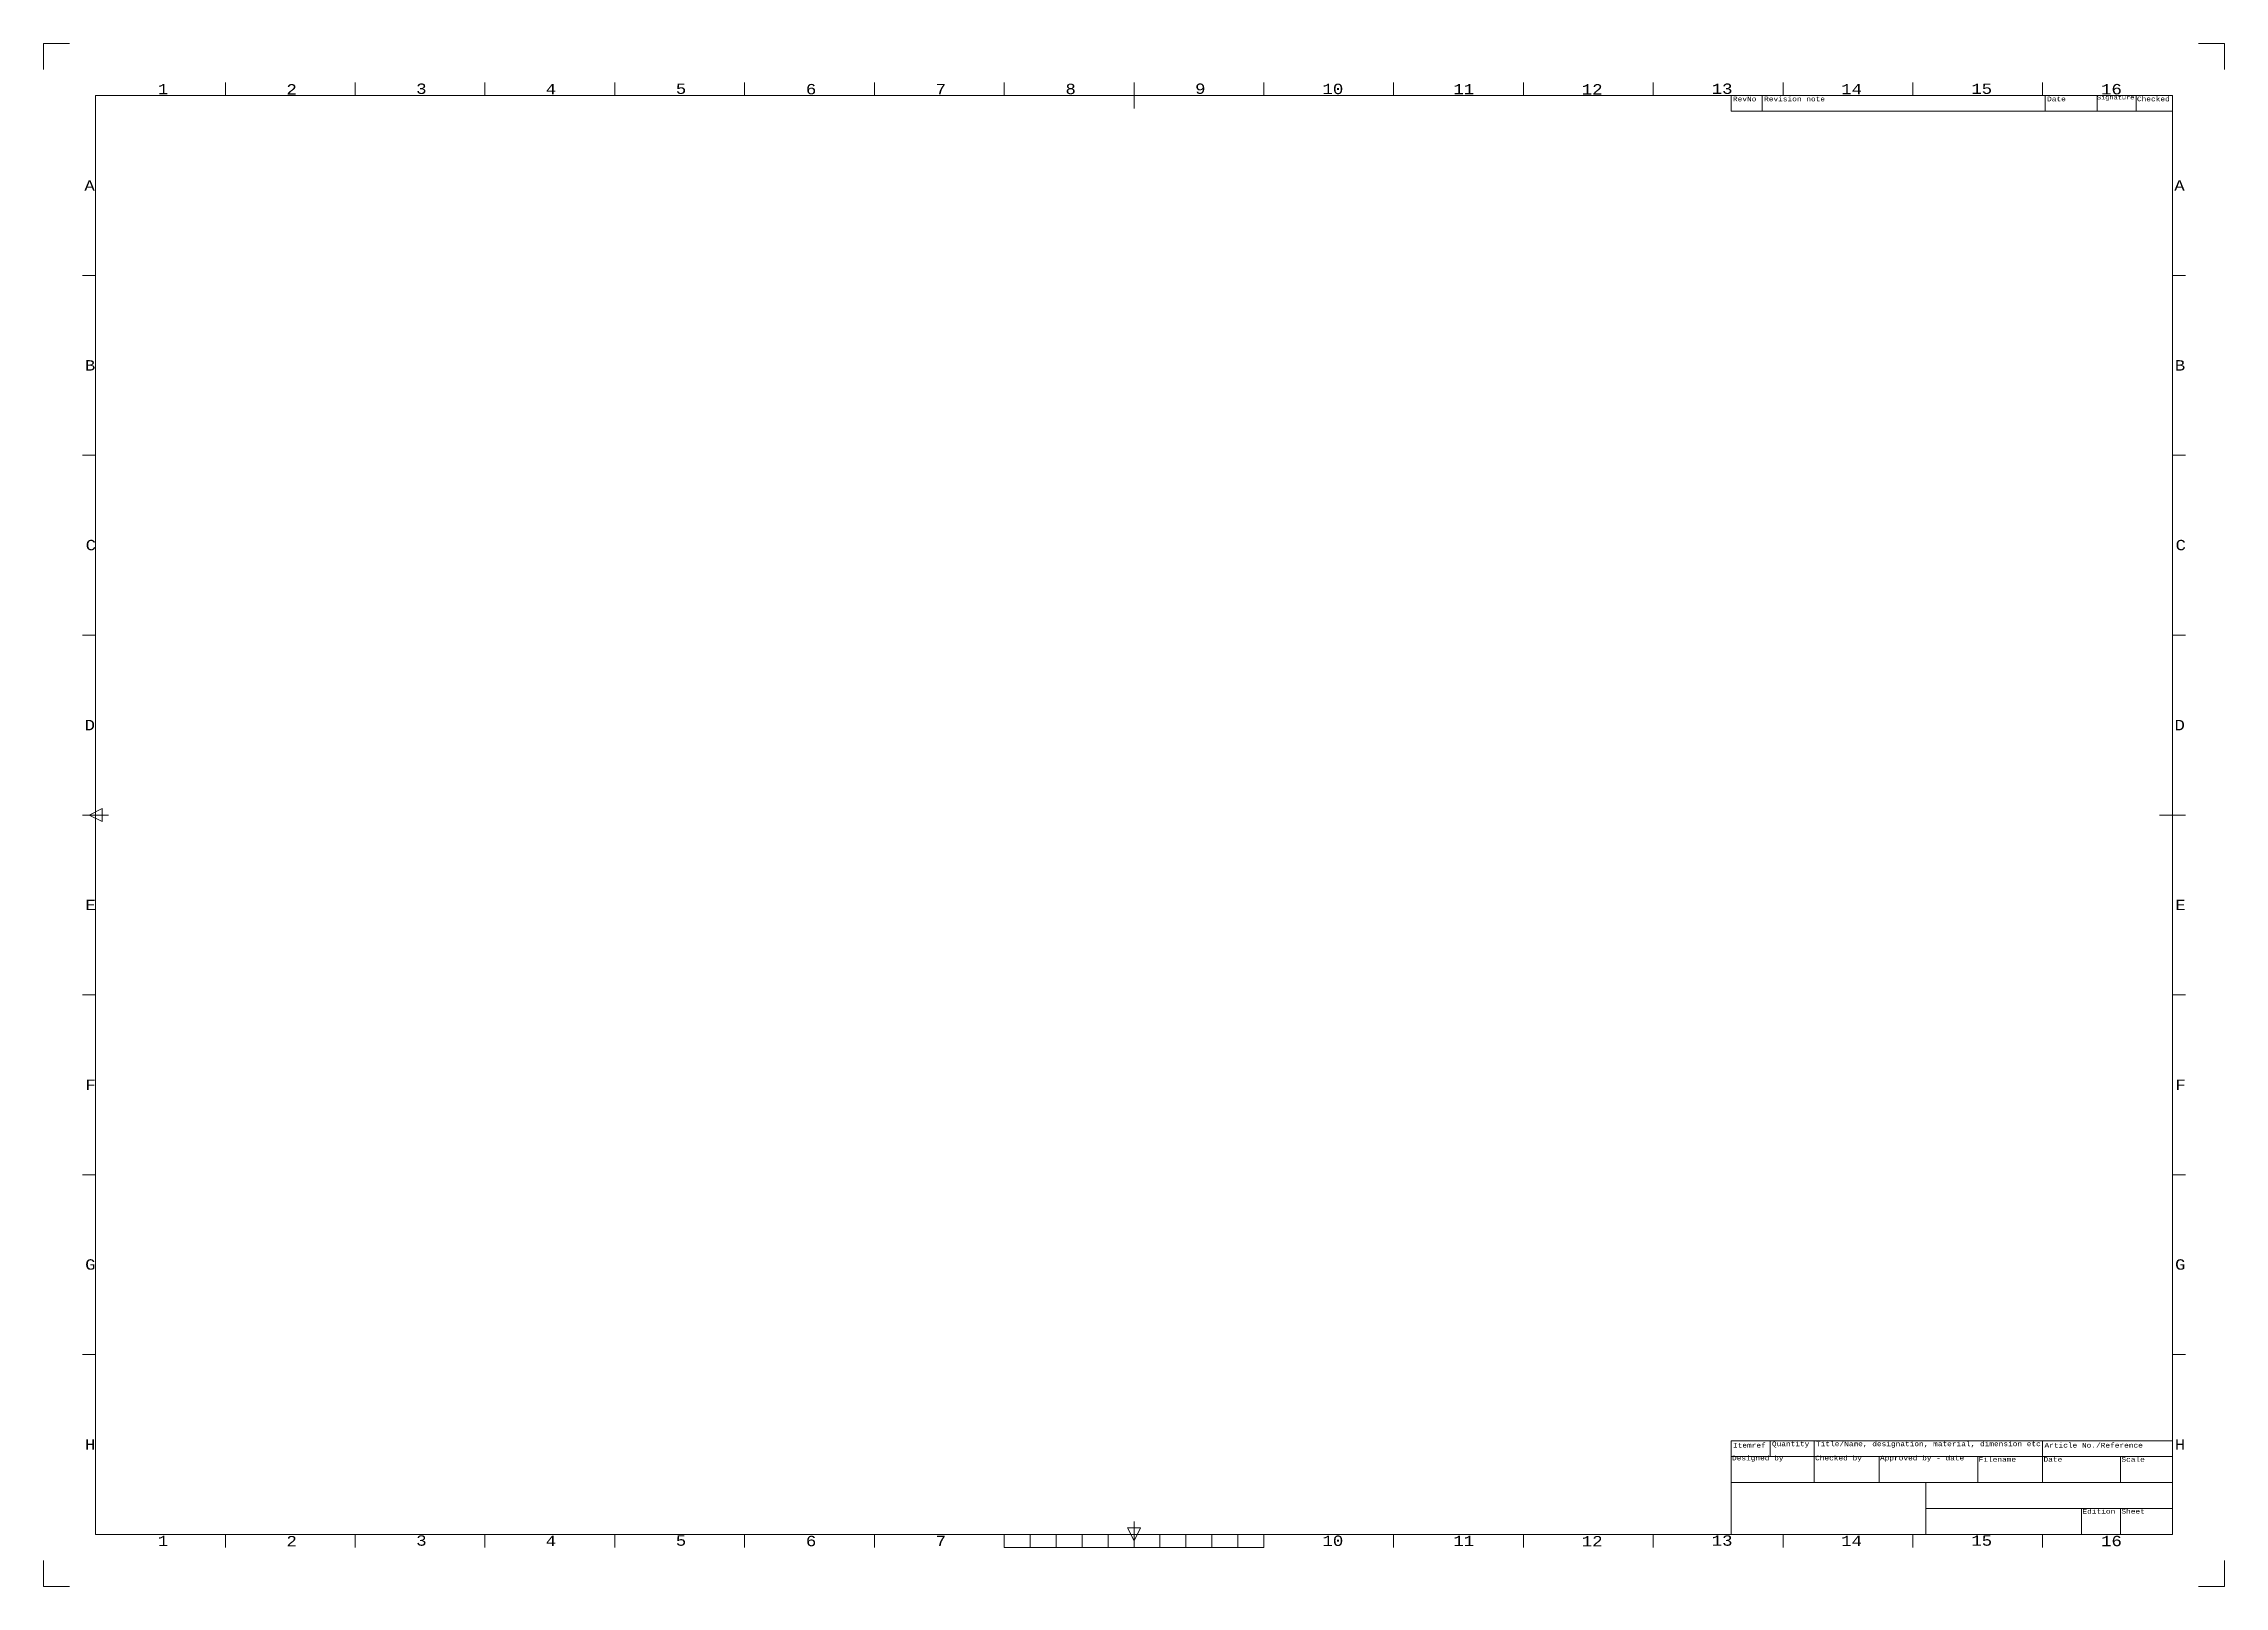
# Model space of a CAD drawing. Extents: x 0 to 840, y 0 to 594.
import ezdxf

# ---------------------------------------------------------------- set-up
doc = ezdxf.new("R2010")
doc.units = 0
doc.layers.get('0').update_dxf_attribs({"lineweight": 0, "true_color": 0xffffff})
for name, color, linetype, lineweight, true_color in [('FRAME050', 6, 'Continuous', 0, 0xff00ff), ('FRAME070', 5, 'Continuous', 0, 0x0000ff), ('FRAME200', 8, 'Continuous', 0, 0x808080)]:
    doc.layers.add(name, color=color, linetype=linetype, lineweight=lineweight, true_color=true_color)
doc.styles.add('textstyle20', font='CourierCad')
doc.styles.add('textstyle21', font='CourierCad')
doc.styles.add('textstyle22', font='CourierCad')
doc.styles.add('textstyle23', font='CourierCad')
doc.styles.add('textstyle24', font='CourierCad')
doc.styles.add('textstyle25', font='CourierCad')
doc.styles.add('textstyle26', font='CourierCad')
doc.styles.add('textstyle27', font='CourierCad')
doc.styles.add('textstyle28', font='CourierCad')
doc.styles.add('textstyle29', font='CourierCad')
doc.styles.add('textstyle30', font='CourierCad')
doc.styles.add('textstyle31', font='CourierCad')
doc.styles.add('textstyle32', font='CourierCad')
doc.styles.add('textstyle33', font='CourierCad')
doc.styles.add('textstyle34', font='CourierCad')
doc.styles.add('textstyle35', font='CourierCad')
doc.styles.add('textstyle36', font='CourierCad')
doc.styles.add('textstyle37', font='CourierCad')
doc.styles.add('textstyle38', font='CourierCad')
doc.styles.add('textstyle39', font='CourierCad')
doc.styles.add('textstyle40', font='CourierCad')
doc.styles.add('textstyle41', font='CourierCad')
doc.styles.add('textstyle42', font='CourierCad')
doc.styles.add('textstyle43', font='CourierCad')
doc.styles.add('textstyle44', font='CourierCad')
doc.styles.add('textstyle45', font='CourierCad')
doc.styles.add('textstyle46', font='CourierCad')
doc.styles.add('textstyle47', font='CourierCad')
doc.styles.add('textstyle48', font='CourierCad')
doc.styles.add('textstyle49', font='CourierCad')
doc.styles.add('textstyle50', font='CourierCad')
doc.styles.add('textstyle51', font='CourierCad')
doc.styles.add('textstyle52', font='CourierCad')
doc.styles.add('textstyle53', font='CourierCad')
doc.styles.add('textstyle54', font='CourierCad')
doc.styles.add('textstyle55', font='CourierCad')
doc.styles.add('textstyle56', font='CourierCad')
doc.styles.add('textstyle57', font='CourierCad')
doc.styles.add('textstyle58', font='CourierCad')
doc.styles.add('textstyle59', font='CourierCad')
doc.styles.add('textstyle60', font='CourierCad')
doc.styles.add('textstyle61', font='CourierCad')
doc.styles.add('textstyle62', font='CourierCad')
doc.styles.add('textstyle63', font='CourierCad')
doc.styles.add('textstyle64', font='CourierCad')
doc.styles.add('textstyle65', font='CourierCad')
doc.styles.add('textstyle66', font='CourierCad')
doc.styles.add('textstyle67', font='CourierCad')
doc.styles.add('textstyle68', font='CourierCad')
doc.styles.add('textstyle69', font='CourierCad')
doc.styles.add('textstyle70', font='CourierCad')
doc.styles.add('textstyle71', font='CourierCad')
doc.styles.add('textstyle72', font='CourierCad')
doc.styles.add('textstyle73', font='CourierCad')
doc.styles.add('textstyle74', font='CourierCad')
doc.styles.add('textstyle75', font='CourierCad')
doc.styles.add('textstyle76', font='CourierCad')
doc.styles.add('textstyle77', font='CourierCad')
doc.styles.add('textstyle78', font='CourierCad')
doc.styles.add('textstyle79', font='CourierCad')
doc.styles.add('textstyle80', font='CourierCad')
doc.styles.add('textstyle81', font='CourierCad')
doc.styles.add('textstyle82', font='CourierCad')

msp = doc.modelspace()

# ---------------------------------------------------------------- linework, layer by layer
at = {"layer": 'FRAME050'}
for p, q in [((70, 574), (70, 579)), ((120, 574), (120, 579)), ((170, 574), (170, 579)), ((220, 574), (220, 579)), ((270, 574), (270, 579)), ((320, 574), (320, 579)), ((370, 574), (370, 579)), ((420, 569), (420, 579)), ((470, 574), (470, 579)), ((520, 574), (520, 579)), ((570, 574), (570, 579)), ((620, 574), (620, 579)), ((670, 574), (670, 579)), ((720, 574), (720, 579)), ((770, 574), (770, 579)), ((15, 504.75), (20, 504.75)), ((820, 504.75), (825, 504.75)), ((15, 435.5), (20, 435.5)), ((820, 435.5), (825, 435.5)), ((15, 366.25), (20, 366.25)), ((820, 366.25), (825, 366.25)), ((15, 297), (25, 297)), ((17.5, 297), (22.5, 299.5)), ((22.5, 294.5), (17.5, 297)), ((22.5, 299.5), (22.5, 294.5)), ((815, 297), (825, 297)), ((15, 227.75), (20, 227.75)), ((820, 227.75), (825, 227.75)), ((15, 158.5), (20, 158.5)), ((820, 158.5), (825, 158.5)), ((15, 89.25), (20, 89.25)), ((820, 89.25), (825, 89.25)), ((70, 15), (70, 20)), ((120, 15), (120, 20)), ((170, 15), (170, 20)), ((220, 15), (220, 20)), ((270, 15), (270, 20)), ((320, 15), (320, 20)), ((370, 15), (370, 20)), ((380, 15), (380, 20)), ((390, 15), (390, 20)), ((400, 15), (400, 20)), ((410, 15), (410, 20)), ((420, 17.5), (417.5, 22.5)), ((417.5, 22.5), (422.5, 22.5)), ((420, 20), (420, 25)), ((422.5, 22.5), (420, 17.5)), ((420, 20), (420, 15)), ((430, 15), (430, 20)), ((440, 15), (440, 20)), ((450, 15), (450, 20)), ((460, 15), (460, 20)), ((470, 15), (470, 20)), ((520, 15), (520, 20)), ((570, 15), (570, 20)), ((620, 15), (620, 20)), ((670, 15), (670, 20)), ((720, 15), (720, 20)), ((770, 15), (770, 20)), ((370, 15), (470, 15))]:
    msp.add_line(p, q, dxfattribs=at)
at = {"layer": 'FRAME070'}
for p, q in [((820, 574), (20, 574)), ((20, 574), (20, 20)), ((650, 568), (650, 574)), ((662, 568), (662, 574)), ((771, 568), (771, 574)), ((791, 568), (791, 574)), ((806, 568), (806, 574)), ((820, 20), (820, 574)), ((650, 568), (820, 568)), ((650, 56), (820, 56)), ((650, 50), (650, 56)), ((665, 50), (665, 56)), ((682, 50), (682, 56)), ((770, 50), (770, 56)), ((650, 50), (820, 50)), ((650, 20), (650, 50)), ((682, 40), (682, 50)), ((707, 40), (707, 50)), ((745, 40), (745, 50)), ((770, 40), (770, 50)), ((800, 40), (800, 50)), ((650, 40), (820, 40)), ((725, 20), (725, 40)), ((725, 30), (820, 30)), ((785, 20), (785, 30)), ((800, 20), (800, 30)), ((20, 20), (820, 20))]:
    msp.add_line(p, q, dxfattribs=at)
at = {"layer": 'FRAME200'}
for p, q in [((10, 594), (0, 594)), ((0, 594), (0, 584)), ((840, 594), (830, 594)), ((840, 584), (840, 594)), ((0, 0), (0, 10)), ((840, 0), (840, 10)), ((0, 0), (10, 0)), ((840, 0), (830, 0))]:
    msp.add_line(p, q, dxfattribs=at)

# ---------------------------------------------------------------- texts
at = {"width": 100, "attachment_point": 7}
for s, insert, char_height, style in [('RevNo', (650.712851, 571.772663), 1.8, 'textstyle66'), ('Revision note', (662.712851, 571.772663), 1.8, 'textstyle67'), ('Date', (771.712851, 571.772663), 1.8, 'textstyle68'), ('Signature', (790.905977, 572.015367), 1.6, 'textstyle69'), ('Checked', (806.315925, 571.772663), 1.8, 'textstyle70'), ('Designed by', (650.341229, 47.961695), 1.8, 'textstyle71'), ('Itemref', (650.709845, 53.408771), 1.8, 'textstyle79'), ('Quantity', (665.709845, 53.408771), 1.8, 'textstyle80'), ('Checked by', (682.341229, 47.961695), 1.8, 'textstyle72'), ('Title/Name, designation, material, dimension etc', (682.709845, 53.408771), 1.8, 'textstyle81'), ('Approved by - date', (707.341229, 47.961695), 1.8, 'textstyle73'), ('Article No./Reference', (770.709845, 53.408771), 1.8, 'textstyle82'), ('Filename', (745.341229, 47.961695), 1.8, 'textstyle74'), ('Date', (770.341229, 47.961695), 1.8, 'textstyle75'), ('Scale', (800.341229, 47.961695), 1.8, 'textstyle76'), ('Edition', (785.341229, 27.961695), 1.8, 'textstyle77'), ('Sheet', (800.341229, 27.961695), 1.8, 'textstyle78')]:
    msp.add_mtext(s, dxfattribs=dict(at, insert=insert, char_height=char_height, style=style))
at = {"layer": 'FRAME050', "char_height": 4, "width": 100, "attachment_point": 7}
for s, insert, style in [('1', (44, 574.5), 'textstyle21'), ('2', (93.530669, 574.399606), 'textstyle20'), ('3', (143.517157, 574.582843), 'textstyle22'), ('4', (193.4, 574.5), 'textstyle23'), ('5', (243.517157, 574.582843), 'textstyle24'), ('6', (293.620472, 574.410236), 'textstyle25'), ('7', (343.6, 574.5), 'textstyle26'), ('8', (393.6, 574.5), 'textstyle27'), ('9', (443.532667, 574.596183), 'textstyle28'), ('10', (492.598425, 574.5), 'textstyle29'), ('11', (543, 574.5), 'textstyle30'), ('12', (592.479882, 574.399606), 'textstyle31'), ('13', (642.517157, 574.582843), 'textstyle35'), ('14', (692.4, 574.5), 'textstyle32'), ('15', (742.517157, 574.582843), 'textstyle34'), ('16', (792.500787, 574.410236), 'textstyle33'), ('A', (15.7, 537.375), 'textstyle64'), ('A', (820.7, 537.375), 'textstyle56'), ('B', (15.9, 468.125), 'textstyle63'), ('B', (820.9, 468.125), 'textstyle55'), ('C', (16.193198, 398.875), 'textstyle62'), ('C', (821.193198, 398.875), 'textstyle54'), ('D', (15.786091, 329.625), 'textstyle61'), ('D', (820.786091, 329.625), 'textstyle57'), ('E', (16.1, 260.375), 'textstyle60'), ('E', (821.1, 260.375), 'textstyle51'), ('F', (16.1, 191.125), 'textstyle59'), ('F', (821.1, 191.125), 'textstyle50'), ('G', (16.003553, 121.875), 'textstyle58'), ('G', (821.003553, 121.875), 'textstyle52'), ('H', (15.9, 52.625), 'textstyle65'), ('H', (820.9, 52.625), 'textstyle53'), ('1', (44, 15.5), 'textstyle37'), ('2', (93.530669, 15.399606), 'textstyle36'), ('3', (143.517157, 15.582843), 'textstyle38'), ('4', (193.4, 15.5), 'textstyle40'), ('5', (243.517157, 15.582843), 'textstyle39'), ('6', (293.620472, 15.410236), 'textstyle42'), ('7', (343.6, 15.5), 'textstyle41'), ('10', (492.598425, 15.5), 'textstyle43'), ('11', (543, 15.5), 'textstyle44'), ('12', (592.479882, 15.399606), 'textstyle45'), ('13', (642.517157, 15.582843), 'textstyle46'), ('14', (692.4, 15.5), 'textstyle47'), ('15', (742.517157, 15.582843), 'textstyle48'), ('16', (792.500787, 15.410236), 'textstyle49')]:
    msp.add_mtext(s, dxfattribs=dict(at, insert=insert, style=style))

doc.saveas('drawing.dxf')
